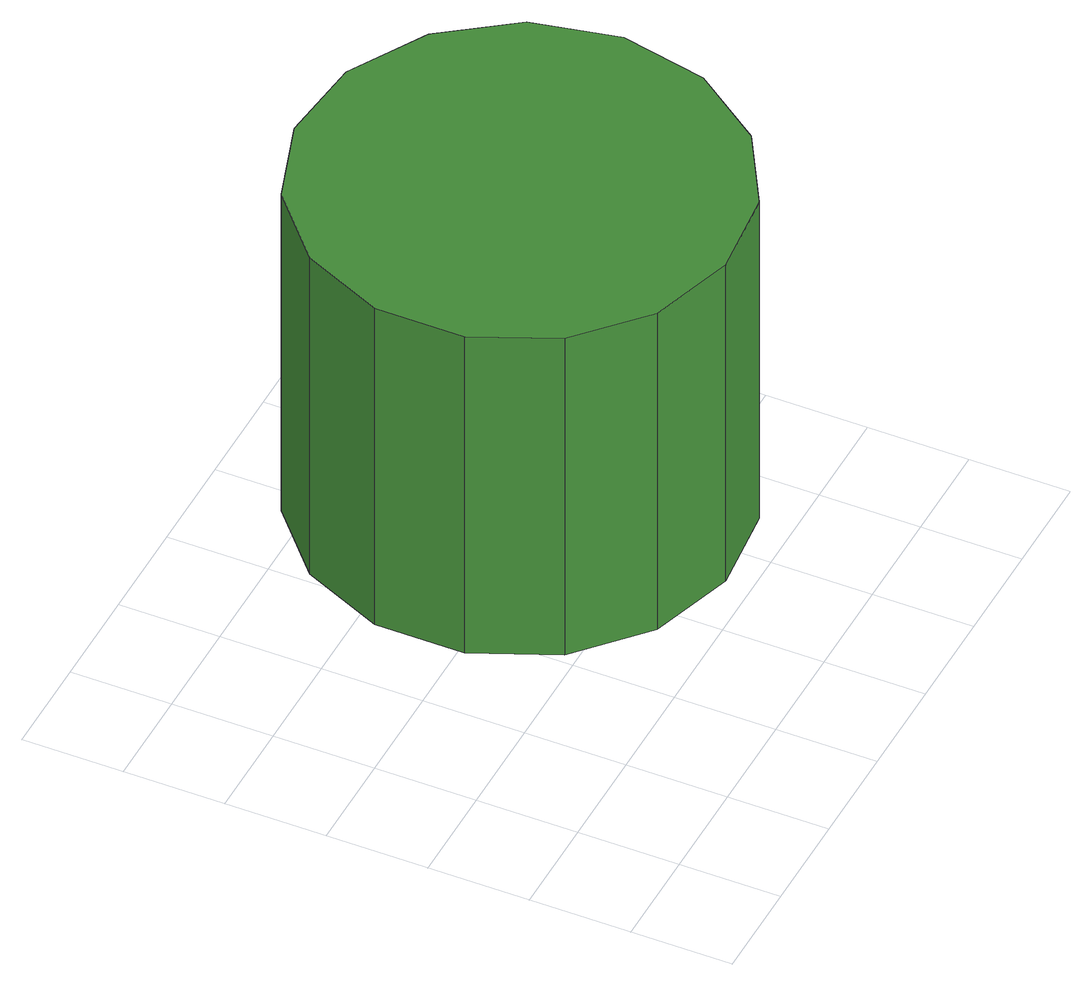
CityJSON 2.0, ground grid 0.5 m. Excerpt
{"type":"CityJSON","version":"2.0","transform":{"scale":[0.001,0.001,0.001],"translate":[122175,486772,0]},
"CityObjects":{
"tree1":{"type":"SolitaryVegetationObject","attributes":{"function":"something"},"geometry":[{"type":"MultiSurface","lod":"1","boundaries":[[[0,1,2,3,4,5,6,7,8,9,10,11,12,13,14]],[[15,16,17,18,19,20,21,22,23,24,25,26,27,28,29]],[[0,29,28,1]],[[1,28,27,2]],[[2,27,26,3]],[[3,26,25,4]],[[4,25,24,5]],[[5,24,23,6]],[[6,23,22,7]],[[7,22,21,8]],[[8,21,20,9]],[[9,20,19,10]],[[10,19,18,11]],[[11,18,17,12]],[[12,17,16,13]],[[13,16,15,14]],[[14,15,29,0]]]}]}
},
"vertices":[
[2985,1691,2375],[2892,2126,2375],[2631,2485,2375],[2246,2708,2375],[1804,2754,2375],[1381,2617,2375],[1051,2319,2375],[870,1913,2375],[870,1469,2375],[1051,1063,2375],[1381,765,2375],[1804,628,2375],[2246,674,2375],[2631,896,2375],[2892,1256,2375],[2892,1256,492],[2631,896,492],[2246,674,492],[1804,628,492],[1381,765,492],[1051,1063,492],[870,1469,492],[870,1913,492],[1051,2319,492],[1381,2617,492],[1804,2754,492],[2246,2708,492],[2631,2485,492],[2892,2126,492],[2985,1691,492]
]}
